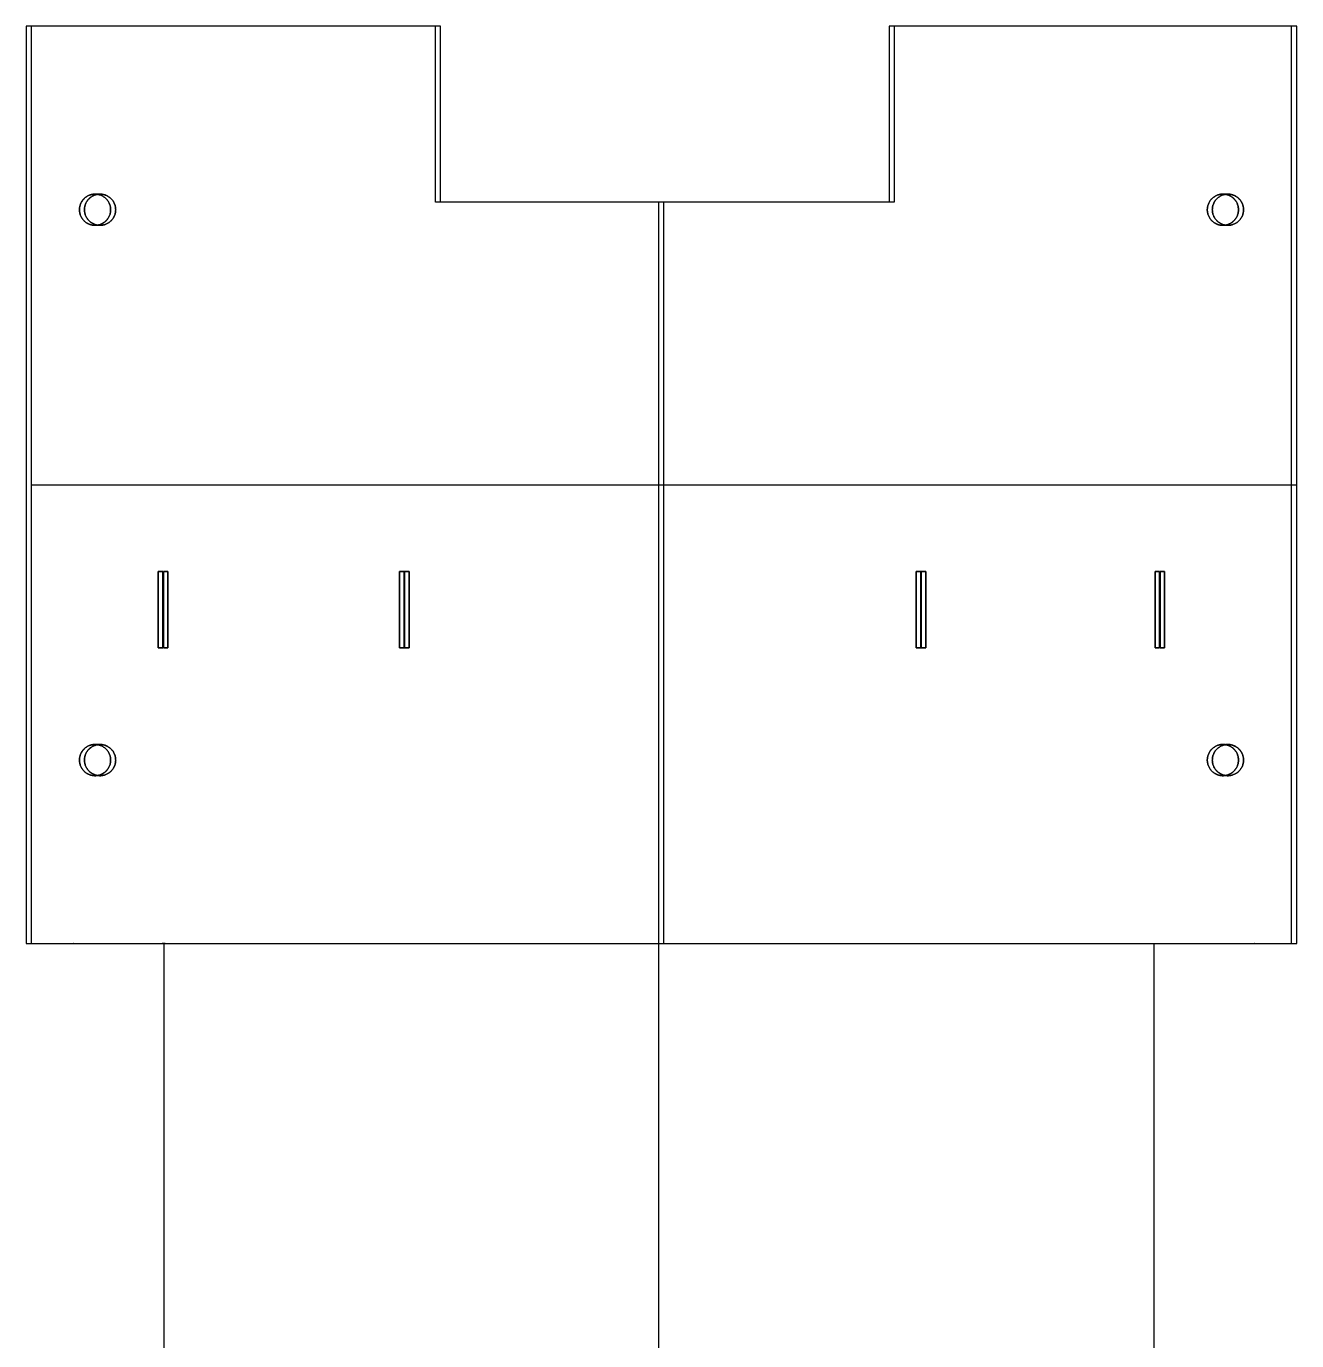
# Model space of a CAD drawing. Header units: millimetres. Extents: x 240 to 379, y -77 to 215.
# Drawn here: x 240.2 to 378.8, y 72.1 to 215.5 of the extents above; entities that cross this region are included whole.
import ezdxf

# ---------------------------------------------------------------- set-up
doc = ezdxf.new("R2010")
doc.units = ezdxf.units.MM
doc.header["$MEASUREMENT"] = 0
doc.layers.add('CUT', color=178, linetype='Continuous', true_color=0x000000)

msp = doc.modelspace()

# ---------------------------------------------------------------- linework, layer by layer
at = {"layer": 'CUT'}
for p, q in [((309.22, -77, -3), (309.22, 196.26, -3)), ((309.77, 115.45, 3), (309.77, 196.26, 3)), ((240.77, 165.45, 3), (378.77, 165.45, 3)), ((378.22, 165.45), (378.77, 165.45)), ((309.22, 63), (309.22, 115.45))]:
    msp.add_line(p, q, dxfattribs=at)
for points in [[(240.22, 215.45), (240.22, 165.45), (240.22, 115.45)], [(284.85, 215.45, -3), (262.54, 215.45, -3), (240.22, 215.45, -3)], [(240.22, 215.45, -3), (240.22, 165.45, -3), (240.22, 115.45, -3)], [(240.22, 215.45, -3), (240.22, 215.45, -1.5), (240.22, 215.45)], [(240.77, 215.45), (240.5, 215.45), (240.22, 215.45)], [(284.85, 215.45, -1.5), (262.54, 215.45, -1.5), (240.22, 215.45, -1.5)], [(240.22, 215.45, -1.5), (240.22, 165.45, -1.5), (240.22, 115.45, -1.5)], [(284.85, 215.45), (262.81, 215.45), (240.77, 215.45)], [(285.41, 215.45, 3), (263.09, 215.45, 3), (240.77, 215.45, 3)], [(240.77, 215.45, 3), (240.77, 165.45, 3), (240.77, 115.45, 3)], [(240.77, 215.45), (240.77, 215.45, 1.5), (240.77, 215.45, 3)], [(240.77, 215.45), (240.77, 165.45), (240.77, 115.45)], [(285.41, 215.45, 1.5), (263.09, 215.45, 1.5), (240.77, 215.45, 1.5)], [(240.77, 215.45, 1.5), (240.77, 165.45, 1.5), (240.77, 115.45, 1.5)], [(262.54, 215.45, -3), (262.54, 215.45, -1.5), (262.54, 215.45)], [(263.09, 215.45), (263.09, 215.45, 1.5), (263.09, 215.45, 3)], [(284.85, 196.26), (284.85, 205.86), (284.85, 215.45)], [(284.85, 196.26, -3), (284.85, 205.86, -3), (284.85, 215.45, -3)], [(284.85, 215.45, -3), (284.85, 215.45, -1.5), (284.85, 215.45)], [(285.41, 215.45), (285.13, 215.45), (284.85, 215.45)], [(284.85, 196.26, -1.5), (284.85, 205.86, -1.5), (284.85, 215.45, -1.5)], [(285.41, 196.26, 3), (285.41, 205.86, 3), (285.41, 215.45, 3)], [(285.41, 196.26), (285.41, 205.86), (285.41, 215.45)], [(285.41, 215.45), (285.41, 215.45, 1.5), (285.41, 215.45, 3)], [(285.41, 196.26, 1.5), (285.41, 205.86, 1.5), (285.41, 215.45, 1.5)], [(334.34, 215.45), (334.34, 205.86), (334.34, 196.26)], [(334.34, 215.45, -3), (334.34, 205.86, -3), (334.34, 196.26, -3)], [(378.22, 215.45, -3), (356.28, 215.45, -3), (334.34, 215.45, -3)], [(334.34, 215.45, -3), (334.34, 215.45, -1.5), (334.34, 215.45)], [(334.89, 215.45), (334.62, 215.45), (334.34, 215.45)], [(378.22, 215.45, -1.5), (356.28, 215.45, -1.5), (334.34, 215.45, -1.5)], [(334.34, 215.45, -1.5), (334.34, 205.86, -1.5), (334.34, 196.26, -1.5)], [(378.22, 215.45), (356.56, 215.45), (334.89, 215.45)], [(334.89, 215.45, 3), (334.89, 205.86, 3), (334.89, 196.26, 3)], [(378.77, 215.45, 3), (356.83, 215.45, 3), (334.89, 215.45, 3)], [(334.89, 215.45), (334.89, 215.45, 1.5), (334.89, 215.45, 3)], [(334.89, 215.45), (334.89, 205.86), (334.89, 196.26)], [(378.77, 215.45, 1.5), (356.83, 215.45, 1.5), (334.89, 215.45, 1.5)], [(334.89, 215.45, 1.5), (334.89, 205.86, 1.5), (334.89, 196.26, 1.5)], [(356.28, 215.45, -3), (356.28, 215.45, -1.5), (356.28, 215.45)], [(356.83, 215.45), (356.83, 215.45, 1.5), (356.83, 215.45, 3)], [(378.22, 115.45), (378.22, 165.45), (378.22, 215.45)], [(378.22, 115.45, -3), (378.22, 165.45, -3), (378.22, 215.45, -3)], [(378.22, 215.45, -3), (378.22, 215.45, -1.5), (378.22, 215.45)], [(378.77, 215.45), (378.5, 215.45), (378.22, 215.45)], [(378.22, 115.45, -1.5), (378.22, 165.45, -1.5), (378.22, 215.45, -1.5)], [(378.77, 115.45, 3), (378.77, 165.45, 3), (378.77, 215.45, 3)], [(378.77, 115.45), (378.77, 165.45), (378.77, 215.45)], [(378.77, 215.45), (378.77, 215.45, 1.5), (378.77, 215.45, 3)], [(378.77, 115.45, 1.5), (378.77, 165.45, 1.5), (378.77, 215.45, 1.5)], [(284.85, 205.86, -3), (284.85, 205.86, -1.5), (284.85, 205.86)], [(285.41, 205.86), (285.41, 205.86, 1.5), (285.41, 205.86, 3)], [(334.34, 205.86, -3), (334.34, 205.86, -1.5), (334.34, 205.86)], [(334.89, 205.86), (334.89, 205.86, 1.5), (334.89, 205.86, 3)], [(247.72, 197.15, -3), (247.72, 197.15, -1.5), (247.72, 197.15)], [(248.27, 197.15), (248.27, 197.15, 1.5), (248.27, 197.15, 3)], [(370.72, 197.15, -3), (370.72, 197.15, -1.5), (370.72, 197.15)], [(371.27, 197.15), (371.27, 197.15, 1.5), (371.27, 197.15, 3)], [(246.02, 195.45, -3), (246.02, 195.45, -1.5), (246.02, 195.45)], [(246.57, 195.45), (246.57, 195.45, 1.5), (246.57, 195.45, 3)], [(249.42, 195.45, -3), (249.42, 195.45, -1.5), (249.42, 195.45)], [(249.97, 195.45), (249.97, 195.45, 1.5), (249.97, 195.45, 3)], [(334.34, 196.26, -3), (309.6, 196.26, -3), (284.85, 196.26, -3)], [(284.85, 196.26, -3), (284.85, 196.26, -1.5), (284.85, 196.26)], [(285.41, 196.26), (285.13, 196.26), (284.85, 196.26)], [(334.34, 196.26, -1.5), (309.6, 196.26, -1.5), (284.85, 196.26, -1.5)], [(334.34, 196.26), (309.87, 196.26), (285.41, 196.26)], [(334.89, 196.26, 3), (310.15, 196.26, 3), (285.41, 196.26, 3)], [(285.41, 196.26), (285.41, 196.26, 1.5), (285.41, 196.26, 3)], [(334.89, 196.26, 1.5), (310.15, 196.26, 1.5), (285.41, 196.26, 1.5)], [(309.6, 196.26, -3), (309.6, 196.26, -1.5), (309.6, 196.26)], [(310.15, 196.26), (310.15, 196.26, 1.5), (310.15, 196.26, 3)], [(334.34, 196.26, -3), (334.34, 196.26, -1.5), (334.34, 196.26)], [(334.89, 196.26), (334.62, 196.26), (334.34, 196.26)], [(334.89, 196.26), (334.89, 196.26, 1.5), (334.89, 196.26, 3)], [(369.02, 195.45, -3), (369.02, 195.45, -1.5), (369.02, 195.45)], [(369.57, 195.45), (369.57, 195.45, 1.5), (369.57, 195.45, 3)], [(372.42, 195.45, -3), (372.42, 195.45, -1.5), (372.42, 195.45)], [(372.97, 195.45), (372.97, 195.45, 1.5), (372.97, 195.45, 3)], [(247.72, 193.75, -3), (247.72, 193.75, -1.5), (247.72, 193.75)], [(248.27, 193.75), (248.27, 193.75, 1.5), (248.27, 193.75, 3)], [(370.72, 193.75, -3), (370.72, 193.75, -1.5), (370.72, 193.75)], [(371.27, 193.75), (371.27, 193.75, 1.5), (371.27, 193.75, 3)], [(240.22, 165.45, -3), (240.22, 165.45, -1.5), (240.22, 165.45)], [(240.77, 165.45), (240.77, 165.45, 1.5), (240.77, 165.45, 3)], [(378.22, 165.45, -3), (378.22, 165.45, -1.5), (378.22, 165.45)], [(378.77, 165.45), (378.77, 165.45, 1.5), (378.77, 165.45, 3)], [(254.62, 156), (254.62, 151.85), (254.62, 147.7)], [(255.12, 156), (254.87, 156), (254.62, 156)], [(254.62, 147.7, -3), (254.62, 151.85, -3), (254.62, 156, -3)], [(254.62, 156, -3), (254.87, 156, -3), (255.12, 156, -3)], [(254.62, 156, -3), (254.62, 156, -1.5), (254.62, 156)], [(254.62, 156, -1.5), (254.62, 151.85, -1.5), (254.62, 147.7, -1.5)], [(255.12, 156, -1.5), (254.87, 156, -1.5), (254.62, 156, -1.5)], [(254.87, 156, -3), (254.87, 156, -1.5), (254.87, 156)], [(255.12, 147.7), (255.12, 151.85), (255.12, 156)], [(255.12, 156, -3), (255.12, 151.85, -3), (255.12, 147.7, -3)], [(255.12, 156, -3), (255.12, 156, -1.5), (255.12, 156)], [(255.12, 147.7, -1.5), (255.12, 151.85, -1.5), (255.12, 156, -1.5)], [(255.17, 147.7, 3), (255.17, 151.85, 3), (255.17, 156, 3)], [(255.17, 156, 3), (255.42, 156, 3), (255.67, 156, 3)], [(255.17, 156), (255.17, 156, 1.5), (255.17, 156, 3)], [(255.17, 156), (255.42, 156), (255.67, 156)], [(255.17, 147.7), (255.17, 151.85), (255.17, 156)], [(255.17, 156, 1.5), (255.17, 151.85, 1.5), (255.17, 147.7, 1.5)], [(255.67, 156, 1.5), (255.42, 156, 1.5), (255.17, 156, 1.5)], [(255.42, 156), (255.42, 156, 1.5), (255.42, 156, 3)], [(255.67, 156, 3), (255.67, 151.85, 3), (255.67, 147.7, 3)], [(255.67, 156), (255.67, 156, 1.5), (255.67, 156, 3)], [(255.67, 156), (255.67, 151.85), (255.67, 147.7)], [(255.67, 147.7, 1.5), (255.67, 151.85, 1.5), (255.67, 156, 1.5)], [(280.92, 156), (280.92, 151.85), (280.92, 147.7)], [(281.42, 156), (281.17, 156), (280.92, 156)], [(280.92, 147.7, -3), (280.92, 151.85, -3), (280.92, 156, -3)], [(280.92, 156, -3), (281.17, 156, -3), (281.42, 156, -3)], [(280.92, 156, -3), (280.92, 156, -1.5), (280.92, 156)], [(280.92, 156, -1.5), (280.92, 151.85, -1.5), (280.92, 147.7, -1.5)], [(281.42, 156, -1.5), (281.17, 156, -1.5), (280.92, 156, -1.5)], [(281.17, 156, -3), (281.17, 156, -1.5), (281.17, 156)], [(281.42, 147.7), (281.42, 151.85), (281.42, 156)], [(281.42, 156, -3), (281.42, 151.85, -3), (281.42, 147.7, -3)], [(281.42, 156, -3), (281.42, 156, -1.5), (281.42, 156)], [(281.42, 147.7, -1.5), (281.42, 151.85, -1.5), (281.42, 156, -1.5)], [(281.47, 147.7, 3), (281.47, 151.85, 3), (281.47, 156, 3)], [(281.47, 156, 3), (281.72, 156, 3), (281.97, 156, 3)], [(281.47, 156), (281.47, 156, 1.5), (281.47, 156, 3)], [(281.47, 156), (281.72, 156), (281.97, 156)], [(281.47, 147.7), (281.47, 151.85), (281.47, 156)], [(281.47, 156, 1.5), (281.47, 151.85, 1.5), (281.47, 147.7, 1.5)], [(281.97, 156, 1.5), (281.72, 156, 1.5), (281.47, 156, 1.5)], [(281.72, 156), (281.72, 156, 1.5), (281.72, 156, 3)], [(281.97, 156, 3), (281.97, 151.85, 3), (281.97, 147.7, 3)], [(281.97, 156), (281.97, 156, 1.5), (281.97, 156, 3)], [(281.97, 156), (281.97, 151.85), (281.97, 147.7)], [(281.97, 147.7, 1.5), (281.97, 151.85, 1.5), (281.97, 156, 1.5)], [(337.77, 156), (337.52, 156), (337.27, 156)], [(337.27, 156), (337.27, 151.85), (337.27, 147.7)], [(337.27, 156, -3), (337.52, 156, -3), (337.77, 156, -3)], [(337.27, 147.7, -3), (337.27, 151.85, -3), (337.27, 156, -3)], [(337.27, 156, -3), (337.27, 156, -1.5), (337.27, 156)], [(337.77, 156, -1.5), (337.52, 156, -1.5), (337.27, 156, -1.5)], [(337.27, 156, -1.5), (337.27, 151.85, -1.5), (337.27, 147.7, -1.5)], [(337.52, 156, -3), (337.52, 156, -1.5), (337.52, 156)], [(337.77, 147.7), (337.77, 151.85), (337.77, 156)], [(337.77, 156, -3), (337.77, 151.85, -3), (337.77, 147.7, -3)], [(337.77, 156, -3), (337.77, 156, -1.5), (337.77, 156)], [(337.77, 147.7, -1.5), (337.77, 151.85, -1.5), (337.77, 156, -1.5)], [(337.82, 156, 3), (338.07, 156, 3), (338.32, 156, 3)], [(337.82, 147.7, 3), (337.82, 151.85, 3), (337.82, 156, 3)], [(337.82, 156), (337.82, 156, 1.5), (337.82, 156, 3)], [(337.82, 147.7), (337.82, 151.85), (337.82, 156)], [(337.82, 156), (338.07, 156), (338.32, 156)], [(338.32, 156, 1.5), (338.07, 156, 1.5), (337.82, 156, 1.5)], [(337.82, 156, 1.5), (337.82, 151.85, 1.5), (337.82, 147.7, 1.5)], [(338.07, 156), (338.07, 156, 1.5), (338.07, 156, 3)], [(338.32, 156, 3), (338.32, 151.85, 3), (338.32, 147.7, 3)], [(338.32, 156), (338.32, 156, 1.5), (338.32, 156, 3)], [(338.32, 156), (338.32, 151.85), (338.32, 147.7)], [(338.32, 147.7, 1.5), (338.32, 151.85, 1.5), (338.32, 156, 1.5)], [(363.82, 156), (363.57, 156), (363.32, 156)], [(363.32, 156), (363.32, 151.85), (363.32, 147.7)], [(363.32, 156, -3), (363.57, 156, -3), (363.82, 156, -3)], [(363.32, 147.7, -3), (363.32, 151.85, -3), (363.32, 156, -3)], [(363.32, 156, -3), (363.32, 156, -1.5), (363.32, 156)], [(363.82, 156, -1.5), (363.57, 156, -1.5), (363.32, 156, -1.5)], [(363.32, 156, -1.5), (363.32, 151.85, -1.5), (363.32, 147.7, -1.5)], [(363.57, 156, -3), (363.57, 156, -1.5), (363.57, 156)], [(363.82, 147.7), (363.82, 151.85), (363.82, 156)], [(363.82, 156, -3), (363.82, 151.85, -3), (363.82, 147.7, -3)], [(363.82, 156, -3), (363.82, 156, -1.5), (363.82, 156)], [(363.82, 147.7, -1.5), (363.82, 151.85, -1.5), (363.82, 156, -1.5)], [(363.87, 156, 3), (364.12, 156, 3), (364.37, 156, 3)], [(363.87, 147.7, 3), (363.87, 151.85, 3), (363.87, 156, 3)], [(363.87, 156), (363.87, 156, 1.5), (363.87, 156, 3)], [(363.87, 147.7), (363.87, 151.85), (363.87, 156)], [(363.87, 156), (364.12, 156), (364.37, 156)], [(364.37, 156, 1.5), (364.12, 156, 1.5), (363.87, 156, 1.5)], [(363.87, 156, 1.5), (363.87, 151.85, 1.5), (363.87, 147.7, 1.5)], [(364.12, 156), (364.12, 156, 1.5), (364.12, 156, 3)], [(364.37, 156, 3), (364.37, 151.85, 3), (364.37, 147.7, 3)], [(364.37, 156), (364.37, 156, 1.5), (364.37, 156, 3)], [(364.37, 156), (364.37, 151.85), (364.37, 147.7)], [(364.37, 147.7, 1.5), (364.37, 151.85, 1.5), (364.37, 156, 1.5)], [(254.62, 151.85, -3), (254.62, 151.85, -1.5), (254.62, 151.85)], [(255.12, 151.85, -3), (255.12, 151.85, -1.5), (255.12, 151.85)], [(255.17, 151.85), (255.17, 151.85, 1.5), (255.17, 151.85, 3)], [(255.67, 151.85), (255.67, 151.85, 1.5), (255.67, 151.85, 3)], [(280.92, 151.85, -3), (280.92, 151.85, -1.5), (280.92, 151.85)], [(281.42, 151.85, -3), (281.42, 151.85, -1.5), (281.42, 151.85)], [(281.47, 151.85), (281.47, 151.85, 1.5), (281.47, 151.85, 3)], [(281.97, 151.85), (281.97, 151.85, 1.5), (281.97, 151.85, 3)], [(337.27, 151.85, -3), (337.27, 151.85, -1.5), (337.27, 151.85)], [(337.77, 151.85, -3), (337.77, 151.85, -1.5), (337.77, 151.85)], [(337.82, 151.85), (337.82, 151.85, 1.5), (337.82, 151.85, 3)], [(338.32, 151.85), (338.32, 151.85, 1.5), (338.32, 151.85, 3)], [(363.32, 151.85, -3), (363.32, 151.85, -1.5), (363.32, 151.85)], [(363.82, 151.85, -3), (363.82, 151.85, -1.5), (363.82, 151.85)], [(363.87, 151.85), (363.87, 151.85, 1.5), (363.87, 151.85, 3)], [(364.37, 151.85), (364.37, 151.85, 1.5), (364.37, 151.85, 3)], [(254.62, 147.7), (254.87, 147.7), (255.12, 147.7)], [(255.12, 147.7, -3), (254.87, 147.7, -3), (254.62, 147.7, -3)], [(254.62, 147.7, -3), (254.62, 147.7, -1.5), (254.62, 147.7)], [(254.62, 147.7, -1.5), (254.87, 147.7, -1.5), (255.12, 147.7, -1.5)], [(254.87, 147.7, -3), (254.87, 147.7, -1.5), (254.87, 147.7)], [(255.12, 147.7, -3), (255.12, 147.7, -1.5), (255.12, 147.7)], [(255.67, 147.7, 3), (255.42, 147.7, 3), (255.17, 147.7, 3)], [(255.17, 147.7), (255.17, 147.7, 1.5), (255.17, 147.7, 3)], [(255.67, 147.7), (255.42, 147.7), (255.17, 147.7)], [(255.17, 147.7, 1.5), (255.42, 147.7, 1.5), (255.67, 147.7, 1.5)], [(255.42, 147.7), (255.42, 147.7, 1.5), (255.42, 147.7, 3)], [(255.67, 147.7), (255.67, 147.7, 1.5), (255.67, 147.7, 3)], [(280.92, 147.7), (281.17, 147.7), (281.42, 147.7)], [(281.42, 147.7, -3), (281.17, 147.7, -3), (280.92, 147.7, -3)], [(280.92, 147.7, -3), (280.92, 147.7, -1.5), (280.92, 147.7)], [(280.92, 147.7, -1.5), (281.17, 147.7, -1.5), (281.42, 147.7, -1.5)], [(281.17, 147.7, -3), (281.17, 147.7, -1.5), (281.17, 147.7)], [(281.42, 147.7, -3), (281.42, 147.7, -1.5), (281.42, 147.7)], [(281.97, 147.7, 3), (281.72, 147.7, 3), (281.47, 147.7, 3)], [(281.47, 147.7), (281.47, 147.7, 1.5), (281.47, 147.7, 3)], [(281.97, 147.7), (281.72, 147.7), (281.47, 147.7)], [(281.47, 147.7, 1.5), (281.72, 147.7, 1.5), (281.97, 147.7, 1.5)], [(281.72, 147.7), (281.72, 147.7, 1.5), (281.72, 147.7, 3)], [(281.97, 147.7), (281.97, 147.7, 1.5), (281.97, 147.7, 3)], [(337.27, 147.7), (337.52, 147.7), (337.77, 147.7)], [(337.77, 147.7, -3), (337.52, 147.7, -3), (337.27, 147.7, -3)], [(337.27, 147.7, -3), (337.27, 147.7, -1.5), (337.27, 147.7)], [(337.27, 147.7, -1.5), (337.52, 147.7, -1.5), (337.77, 147.7, -1.5)], [(337.52, 147.7, -3), (337.52, 147.7, -1.5), (337.52, 147.7)], [(337.77, 147.7, -3), (337.77, 147.7, -1.5), (337.77, 147.7)], [(338.32, 147.7, 3), (338.07, 147.7, 3), (337.82, 147.7, 3)], [(337.82, 147.7), (337.82, 147.7, 1.5), (337.82, 147.7, 3)], [(338.32, 147.7), (338.07, 147.7), (337.82, 147.7)], [(337.82, 147.7, 1.5), (338.07, 147.7, 1.5), (338.32, 147.7, 1.5)], [(338.07, 147.7), (338.07, 147.7, 1.5), (338.07, 147.7, 3)], [(338.32, 147.7), (338.32, 147.7, 1.5), (338.32, 147.7, 3)], [(363.32, 147.7), (363.57, 147.7), (363.82, 147.7)], [(363.82, 147.7, -3), (363.57, 147.7, -3), (363.32, 147.7, -3)], [(363.32, 147.7, -3), (363.32, 147.7, -1.5), (363.32, 147.7)], [(363.32, 147.7, -1.5), (363.57, 147.7, -1.5), (363.82, 147.7, -1.5)], [(363.57, 147.7, -3), (363.57, 147.7, -1.5), (363.57, 147.7)], [(363.82, 147.7, -3), (363.82, 147.7, -1.5), (363.82, 147.7)], [(364.37, 147.7, 3), (364.12, 147.7, 3), (363.87, 147.7, 3)], [(363.87, 147.7), (363.87, 147.7, 1.5), (363.87, 147.7, 3)], [(364.37, 147.7), (364.12, 147.7), (363.87, 147.7)], [(363.87, 147.7, 1.5), (364.12, 147.7, 1.5), (364.37, 147.7, 1.5)], [(364.12, 147.7), (364.12, 147.7, 1.5), (364.12, 147.7, 3)], [(364.37, 147.7), (364.37, 147.7, 1.5), (364.37, 147.7, 3)], [(247.72, 137.15, -3), (247.72, 137.15, -1.5), (247.72, 137.15)], [(248.27, 137.15), (248.27, 137.15, 1.5), (248.27, 137.15, 3)], [(370.72, 137.15, -3), (370.72, 137.15, -1.5), (370.72, 137.15)], [(371.27, 137.15), (371.27, 137.15, 1.5), (371.27, 137.15, 3)], [(246.02, 135.45, -3), (246.02, 135.45, -1.5), (246.02, 135.45)], [(246.57, 135.45), (246.57, 135.45, 1.5), (246.57, 135.45, 3)], [(249.42, 135.45, -3), (249.42, 135.45, -1.5), (249.42, 135.45)], [(249.97, 135.45), (249.97, 135.45, 1.5), (249.97, 135.45, 3)], [(369.02, 135.45, -3), (369.02, 135.45, -1.5), (369.02, 135.45)], [(369.57, 135.45), (369.57, 135.45, 1.5), (369.57, 135.45, 3)], [(372.42, 135.45, -3), (372.42, 135.45, -1.5), (372.42, 135.45)], [(372.97, 135.45), (372.97, 135.45, 1.5), (372.97, 135.45, 3)], [(247.72, 133.75, -3), (247.72, 133.75, -1.5), (247.72, 133.75)], [(248.27, 133.75), (248.27, 133.75, 1.5), (248.27, 133.75, 3)], [(370.72, 133.75, -3), (370.72, 133.75, -1.5), (370.72, 133.75)], [(371.27, 133.75), (371.27, 133.75, 1.5), (371.27, 133.75, 3)], [(240.22, 115.45), (240.5, 115.45), (240.77, 115.45)], [(240.22, 115.45, -3), (247.72, 115.45, -3), (255.22, 115.45, -3)], [(240.22, 115.45, -3), (240.22, 115.45, -1.5), (240.22, 115.45)], [(240.22, 115.45, -1.5), (247.72, 115.45, -1.5), (255.22, 115.45, -1.5)], [(240.77, 115.45), (240.77, 115.45, 1.5), (240.77, 115.45, 3)], [(240.77, 115.45), (248, 115.45), (255.22, 115.45)], [(247.72, 115.45, -3), (247.72, 115.45, -1.5), (247.72, 115.45)], [(255.22, 115.45), (255.22, 89.22), (255.22, 63)], [(255.22, 115.45, -3), (255.22, 89.22, -3), (255.22, 63, -3)], [(255.22, 115.45, -3), (255.22, 115.45, -1.5), (255.22, 115.45)], [(255.22, 115.45, -1.5), (255.22, 89.22, -1.5), (255.22, 63, -1.5)], [(255.77, 115.45), (255.77, 115.45, 1.5), (255.77, 115.45, 3)], [(363.22, 115.45), (370.72, 115.45), (378.22, 115.45)], [(363.22, 63), (363.22, 89.22), (363.22, 115.45)], [(363.22, 115.45, -3), (370.72, 115.45, -3), (378.22, 115.45, -3)], [(363.22, 63, -3), (363.22, 89.22, -3), (363.22, 115.45, -3)], [(363.22, 115.45, -3), (363.22, 115.45, -1.5), (363.22, 115.45)], [(363.22, 63, -1.5), (363.22, 89.22, -1.5), (363.22, 115.45, -1.5)], [(363.22, 115.45, -1.5), (370.72, 115.45, -1.5), (378.22, 115.45, -1.5)], [(363.77, 115.45), (363.77, 115.45, 1.5), (363.77, 115.45, 3)], [(370.72, 115.45, -3), (370.72, 115.45, -1.5), (370.72, 115.45)], [(378.22, 115.45, -3), (378.22, 115.45, -1.5), (378.22, 115.45)], [(378.22, 115.45), (378.5, 115.45), (378.77, 115.45)], [(378.77, 115.45), (378.77, 115.45, 1.5), (378.77, 115.45, 3)], [(255.22, 89.22, -3), (255.22, 89.22, -1.5), (255.22, 89.22)], [(363.22, 89.22, -3), (363.22, 89.22, -1.5), (363.22, 89.22)]]:
    msp.add_open_spline(points, degree=2, dxfattribs=at)
for points, weights, knots in [([(249.42, 195.45, -3), (249.42, 193.75, -3), (247.72, 193.75, -3), (246.02, 193.75, -3), (246.02, 195.45, -3), (246.02, 197.15, -3), (247.72, 197.15, -3), (249.42, 197.15, -3), (249.42, 195.45, -3)], [0.999999860338, 0.707106851018, 1, 0.707106781187, 1, 0.707106781187, 1, 0.707106851018, 0.999999860338], [-10.681415, -10.681415, -10.681415, -8.011062, -8.011062, -5.340708, -5.340708, -2.670353, -2.670353, 0, 0, 0]), ([(248, 197.13), (247.86, 197.15), (247.72, 197.15), (246.02, 197.15), (246.02, 195.45), (246.02, 193.75), (247.72, 193.75), (247.86, 193.75), (248, 193.77)], [0.941734516309, 0.967192410629, 1, 0.707106781187, 1, 0.707106781187, 1, 0.967192410629, 0.941734516309], [2.371242, 2.371242, 2.371242, 2.670354, 2.670354, 5.340708, 5.340708, 8.011061, 8.011061, 8.310173, 8.310173, 8.310173]), ([(249.42, 195.45, -1.5), (249.42, 197.15, -1.5), (247.72, 197.15, -1.5), (246.02, 197.15, -1.5), (246.02, 195.45, -1.5), (246.02, 193.75, -1.5), (247.72, 193.75, -1.5), (249.42, 193.75, -1.5), (249.42, 195.45, -1.5)], [1, 0.707106781187, 1, 0.707106781187, 1, 0.707106781187, 1, 0.707106781187, 1], [0, 0, 0, 2.670354, 2.670354, 5.340708, 5.340708, 8.011061, 8.011061, 10.681415, 10.681415, 10.681415]), ([(249.97, 195.45, 3), (249.97, 193.75, 3), (248.27, 193.75, 3), (246.57, 193.75, 3), (246.57, 195.45, 3), (246.57, 197.15, 3), (248.27, 197.15, 3), (249.97, 197.15, 3), (249.97, 195.45, 3)], [0.999999860338, 0.707106851018, 1, 0.707106781187, 1, 0.707106781187, 1, 0.707106851018, 0.999999860338], [-10.681415, -10.681415, -10.681415, -8.011062, -8.011062, -5.340708, -5.340708, -2.670353, -2.670353, 0, 0, 0]), ([(249.97, 195.45, 1.5), (249.97, 197.15, 1.5), (248.27, 197.15, 1.5), (246.57, 197.15, 1.5), (246.57, 195.45, 1.5), (246.57, 193.75, 1.5), (248.27, 193.75, 1.5), (249.97, 193.75, 1.5), (249.97, 195.45, 1.5)], [1, 0.707106781187, 1, 0.707106781187, 1, 0.707106781187, 1, 0.707106781187, 1], [0, 0, 0, 2.670354, 2.670354, 5.340708, 5.340708, 8.011061, 8.011061, 10.681415, 10.681415, 10.681415]), ([(248, 193.77), (246.57, 194.01), (246.57, 195.45), (246.57, 196.89), (248, 197.13)], [0.94173449999, 0.739914381072, 1, 0.73991437838, 0.941734504169], [-7.711949, -7.711949, -7.711949, -5.340708, -5.340708, -2.969466, -2.969466, -2.969466]), ([(248, 197.13), (248.13, 197.15), (248.27, 197.15), (249.97, 197.15), (249.97, 195.45)], [0.94173451213, 0.967192407936, 1, 0.707106851018, 0.999999860338], [-2.969466, -2.969466, -2.969466, -2.670354, -2.670354, 0, 0, 0]), ([(372.42, 195.45, -3), (372.42, 193.75, -3), (370.72, 193.75, -3), (369.02, 193.75, -3), (369.02, 195.45, -3), (369.02, 197.15, -3), (370.72, 197.15, -3), (372.42, 197.15, -3), (372.42, 195.45, -3)], [0.999999860338, 0.707106851018, 1, 0.707106781187, 1, 0.707106781187, 1, 0.707106851018, 0.999999860338], [-10.681415, -10.681415, -10.681415, -8.011062, -8.011062, -5.340708, -5.340708, -2.670353, -2.670353, 0, 0, 0]), ([(371, 197.13), (370.86, 197.15), (370.72, 197.15), (369.02, 197.15), (369.02, 195.45), (369.02, 193.75), (370.72, 193.75), (370.86, 193.75), (371, 193.77)], [0.941734516309, 0.967192410629, 1, 0.707106781187, 1, 0.707106781187, 1, 0.967192410629, 0.941734516309], [2.371242, 2.371242, 2.371242, 2.670354, 2.670354, 5.340708, 5.340708, 8.011061, 8.011061, 8.310173, 8.310173, 8.310173]), ([(372.42, 195.45, -1.5), (372.42, 197.15, -1.5), (370.72, 197.15, -1.5), (369.02, 197.15, -1.5), (369.02, 195.45, -1.5), (369.02, 193.75, -1.5), (370.72, 193.75, -1.5), (372.42, 193.75, -1.5), (372.42, 195.45, -1.5)], [1, 0.707106781187, 1, 0.707106781187, 1, 0.707106781187, 1, 0.707106781187, 1], [0, 0, 0, 2.670354, 2.670354, 5.340708, 5.340708, 8.011061, 8.011061, 10.681415, 10.681415, 10.681415]), ([(372.97, 195.45, 3), (372.97, 193.75, 3), (371.27, 193.75, 3), (369.57, 193.75, 3), (369.57, 195.45, 3), (369.57, 197.15, 3), (371.27, 197.15, 3), (372.97, 197.15, 3), (372.97, 195.45, 3)], [1, 0.707106781187, 1, 0.707106781187, 1, 0.707106781187, 1, 0.707106781187, 1], [-10.681415, -10.681415, -10.681415, -8.011061, -8.011061, -5.340708, -5.340708, -2.670354, -2.670354, 0, 0, 0]), ([(372.97, 195.45, 1.5), (372.97, 197.15, 1.5), (371.27, 197.15, 1.5), (369.57, 197.15, 1.5), (369.57, 195.45, 1.5), (369.57, 193.75, 1.5), (371.27, 193.75, 1.5), (372.97, 193.75, 1.5), (372.97, 195.45, 1.5)], [1, 0.707106781187, 1, 0.707106781187, 1, 0.707106781187, 1, 0.707106781187, 1], [0, 0, 0, 2.670354, 2.670354, 5.340708, 5.340708, 8.011061, 8.011061, 10.681415, 10.681415, 10.681415]), ([(371, 193.77), (369.57, 194.01), (369.57, 195.45), (369.57, 196.89), (371, 197.13)], [0.941734504169, 0.73991437838, 1, 0.73991437838, 0.941734504169], [-7.711949, -7.711949, -7.711949, -5.340708, -5.340708, -2.969466, -2.969466, -2.969466]), ([(371, 197.13), (371.13, 197.15), (371.27, 197.15), (372.97, 197.15), (372.97, 195.45)], [0.941734504169, 0.967192402807, 1, 0.707106781187, 1], [-2.969466, -2.969466, -2.969466, -2.670354, -2.670354, 0, 0, 0]), ([(249.97, 195.45), (249.97, 193.75), (248.27, 193.75), (248.13, 193.75), (248, 193.77)], [0.999999860338, 0.707106851018, 1, 0.967192402807, 0.941734504169], [-10.681415, -10.681415, -10.681415, -8.011062, -8.011062, -7.71195, -7.71195, -7.71195]), ([(372.97, 195.45), (372.97, 193.75), (371.27, 193.75), (371.13, 193.75), (371, 193.77)], [1, 0.707106781187, 1, 0.967192402807, 0.941734504169], [-10.681415, -10.681415, -10.681415, -8.011061, -8.011061, -7.711949, -7.711949, -7.711949]), ([(249.42, 135.45, -3), (249.42, 133.75, -3), (247.72, 133.75, -3), (246.02, 133.75, -3), (246.02, 135.45, -3), (246.02, 137.15, -3), (247.72, 137.15, -3), (249.42, 137.15, -3), (249.42, 135.45, -3)], [0.999999860338, 0.707106851018, 1, 0.707106781187, 1, 0.707106781187, 1, 0.707106851018, 0.999999860338], [-10.681415, -10.681415, -10.681415, -8.011062, -8.011062, -5.340708, -5.340708, -2.670353, -2.670353, 0, 0, 0]), ([(248, 137.13), (247.86, 137.15), (247.72, 137.15), (246.02, 137.15), (246.02, 135.45), (246.02, 133.75), (247.72, 133.75), (247.86, 133.75), (248, 133.77)], [0.941734516309, 0.967192410629, 1, 0.707106781187, 1, 0.707106781187, 1, 0.967192410629, 0.941734516309], [2.371242, 2.371242, 2.371242, 2.670354, 2.670354, 5.340708, 5.340708, 8.011061, 8.011061, 8.310173, 8.310173, 8.310173]), ([(249.42, 135.45, -1.5), (249.42, 137.15, -1.5), (247.72, 137.15, -1.5), (246.02, 137.15, -1.5), (246.02, 135.45, -1.5), (246.02, 133.75, -1.5), (247.72, 133.75, -1.5), (249.42, 133.75, -1.5), (249.42, 135.45, -1.5)], [1, 0.707106781187, 1, 0.707106781187, 1, 0.707106781187, 1, 0.707106781187, 1], [0, 0, 0, 2.670354, 2.670354, 5.340708, 5.340708, 8.011061, 8.011061, 10.681415, 10.681415, 10.681415]), ([(249.97, 135.45, 3), (249.97, 133.75, 3), (248.27, 133.75, 3), (246.57, 133.75, 3), (246.57, 135.45, 3), (246.57, 137.15, 3), (248.27, 137.15, 3), (249.97, 137.15, 3), (249.97, 135.45, 3)], [1, 0.707106781187, 1, 0.707106781187, 1, 0.707106781187, 1, 0.707106851018, 0.999999860338], [-10.681415, -10.681415, -10.681415, -8.011061, -8.011061, -5.340707, -5.340707, -2.670353, -2.670353, 0, 0, 0]), ([(249.97, 135.45, 1.5), (249.97, 137.15, 1.5), (248.27, 137.15, 1.5), (246.57, 137.15, 1.5), (246.57, 135.45, 1.5), (246.57, 133.75, 1.5), (248.27, 133.75, 1.5), (249.97, 133.75, 1.5), (249.97, 135.45, 1.5)], [1, 0.707106781187, 1, 0.707106781187, 1, 0.707106781187, 1, 0.707106781187, 1], [0, 0, 0, 2.670354, 2.670354, 5.340708, 5.340708, 8.011061, 8.011061, 10.681415, 10.681415, 10.681415]), ([(248, 133.77), (246.57, 134.01), (246.57, 135.45), (246.57, 136.89), (248, 137.13)], [0.94173449999, 0.739914381072, 1, 0.73991437838, 0.941734504169], [-7.711949, -7.711949, -7.711949, -5.340707, -5.340707, -2.969465, -2.969465, -2.969465]), ([(248, 137.13), (248.13, 137.15), (248.27, 137.15), (249.97, 137.15), (249.97, 135.45)], [0.941734504169, 0.967192402807, 1, 0.707106851018, 0.999999860338], [-2.969465, -2.969465, -2.969465, -2.670353, -2.670353, 0, 0, 0]), ([(372.42, 135.45, -3), (372.42, 133.75, -3), (370.72, 133.75, -3), (369.02, 133.75, -3), (369.02, 135.45, -3), (369.02, 137.15, -3), (370.72, 137.15, -3), (372.42, 137.15, -3), (372.42, 135.45, -3)], [0.999999860338, 0.707106851018, 1, 0.707106781187, 1, 0.707106781187, 1, 0.707106851018, 0.999999860338], [-10.681415, -10.681415, -10.681415, -8.011062, -8.011062, -5.340708, -5.340708, -2.670353, -2.670353, 0, 0, 0]), ([(371, 137.13), (370.86, 137.15), (370.72, 137.15), (369.02, 137.15), (369.02, 135.45), (369.02, 133.75), (370.72, 133.75), (370.86, 133.75), (371, 133.77)], [0.941734516309, 0.967192410629, 1, 0.707106781187, 1, 0.707106781187, 1, 0.967192410629, 0.941734516309], [2.371242, 2.371242, 2.371242, 2.670354, 2.670354, 5.340708, 5.340708, 8.011061, 8.011061, 8.310173, 8.310173, 8.310173]), ([(372.42, 135.45, -1.5), (372.42, 137.15, -1.5), (370.72, 137.15, -1.5), (369.02, 137.15, -1.5), (369.02, 135.45, -1.5), (369.02, 133.75, -1.5), (370.72, 133.75, -1.5), (372.42, 133.75, -1.5), (372.42, 135.45, -1.5)], [1, 0.707106781187, 1, 0.707106781187, 1, 0.707106781187, 1, 0.707106781187, 1], [0, 0, 0, 2.670354, 2.670354, 5.340708, 5.340708, 8.011061, 8.011061, 10.681415, 10.681415, 10.681415]), ([(372.97, 135.45, 3), (372.97, 133.75, 3), (371.27, 133.75, 3), (369.57, 133.75, 3), (369.57, 135.45, 3), (369.57, 137.15, 3), (371.27, 137.15, 3), (372.97, 137.15, 3), (372.97, 135.45, 3)], [1, 0.707106781187, 1, 0.707106781187, 1, 0.707106781187, 1, 0.707106781187, 1], [-10.681415, -10.681415, -10.681415, -8.011061, -8.011061, -5.340708, -5.340708, -2.670354, -2.670354, 0, 0, 0]), ([(372.97, 135.45, 1.5), (372.97, 137.15, 1.5), (371.27, 137.15, 1.5), (369.57, 137.15, 1.5), (369.57, 135.45, 1.5), (369.57, 133.75, 1.5), (371.27, 133.75, 1.5), (372.97, 133.75, 1.5), (372.97, 135.45, 1.5)], [1, 0.707106781187, 1, 0.707106781187, 1, 0.707106781187, 1, 0.707106781187, 1], [0, 0, 0, 2.670354, 2.670354, 5.340708, 5.340708, 8.011061, 8.011061, 10.681415, 10.681415, 10.681415]), ([(371, 133.77), (369.57, 134.01), (369.57, 135.45), (369.57, 136.89), (371, 137.13)], [0.941734504169, 0.73991437838, 1, 0.73991437838, 0.941734504169], [-7.711949, -7.711949, -7.711949, -5.340708, -5.340708, -2.969466, -2.969466, -2.969466]), ([(371, 137.13), (371.13, 137.15), (371.27, 137.15), (372.97, 137.15), (372.97, 135.45)], [0.941734504169, 0.967192402807, 1, 0.707106781187, 1], [-2.969466, -2.969466, -2.969466, -2.670354, -2.670354, 0, 0, 0]), ([(249.97, 135.45), (249.97, 133.75), (248.27, 133.75), (248.13, 133.75), (248, 133.77)], [1, 0.707106781187, 1, 0.967192400114, 0.94173449999], [-10.681415, -10.681415, -10.681415, -8.011061, -8.011061, -7.711949, -7.711949, -7.711949]), ([(372.97, 135.45), (372.97, 133.75), (371.27, 133.75), (371.13, 133.75), (371, 133.77)], [1, 0.707106781187, 1, 0.967192402807, 0.941734504169], [-10.681415, -10.681415, -10.681415, -8.011061, -8.011061, -7.711949, -7.711949, -7.711949])]:
    msp.add_rational_spline(points, weights, degree=2, knots=knots, dxfattribs=at)
for points, weights in [([(248, 197.13), (249.42, 196.89), (249.42, 195.45)], [0.941734504169, 0.73991437838, 1]), ([(371, 197.13), (372.42, 196.89), (372.42, 195.45)], [0.941734504169, 0.73991437838, 1]), ([(249.42, 195.45), (249.42, 194.01), (248, 193.77)], [0.999999860338, 0.739914429874, 0.941734508348]), ([(372.42, 195.45), (372.42, 194.01), (371, 193.77)], [1, 0.73991437838, 0.941734504169]), ([(248, 137.13), (249.42, 136.89), (249.42, 135.45)], [0.941734504169, 0.73991437838, 1]), ([(371, 137.13), (372.42, 136.89), (372.42, 135.45)], [0.941734504169, 0.73991437838, 1]), ([(249.42, 135.45), (249.42, 134.01), (248, 133.77)], [0.999999860338, 0.739914429874, 0.941734508348]), ([(372.42, 135.45), (372.42, 134.01), (371, 133.77)], [1, 0.73991437838, 0.941734504169])]:
    msp.add_rational_spline(points, weights, degree=2, dxfattribs=at)
for points, knots in [([(240.77, 115.45, 3), (248.27, 115.45, 3), (255.77, 115.45, 3), (309.77, 115.45, 3), (363.77, 115.45, 3), (371.27, 115.45, 3), (378.77, 115.45, 3)], [6, 6, 6, 7, 7, 8, 8, 9, 9, 9]), ([(240.77, 115.45, 1.5), (248.27, 115.45, 1.5), (255.77, 115.45, 1.5), (309.77, 115.45, 1.5), (363.77, 115.45, 1.5), (371.27, 115.45, 1.5), (378.77, 115.45, 1.5)], [-94.363401, -94.363401, -94.363401, -93.363401, -93.363401, -92.363401, -92.363401, -91.363401, -91.363401, -91.363401]), ([(255.22, 115.45), (255.5, 115.45), (255.77, 115.45), (309.5, 115.45), (363.22, 115.45)], [6.963123, 6.963123, 6.963123, 7, 7, 7.994878, 7.994878, 7.994878])]:
    msp.add_open_spline(points, degree=2, knots=knots, dxfattribs=at)

doc.saveas('drawing.dxf')
